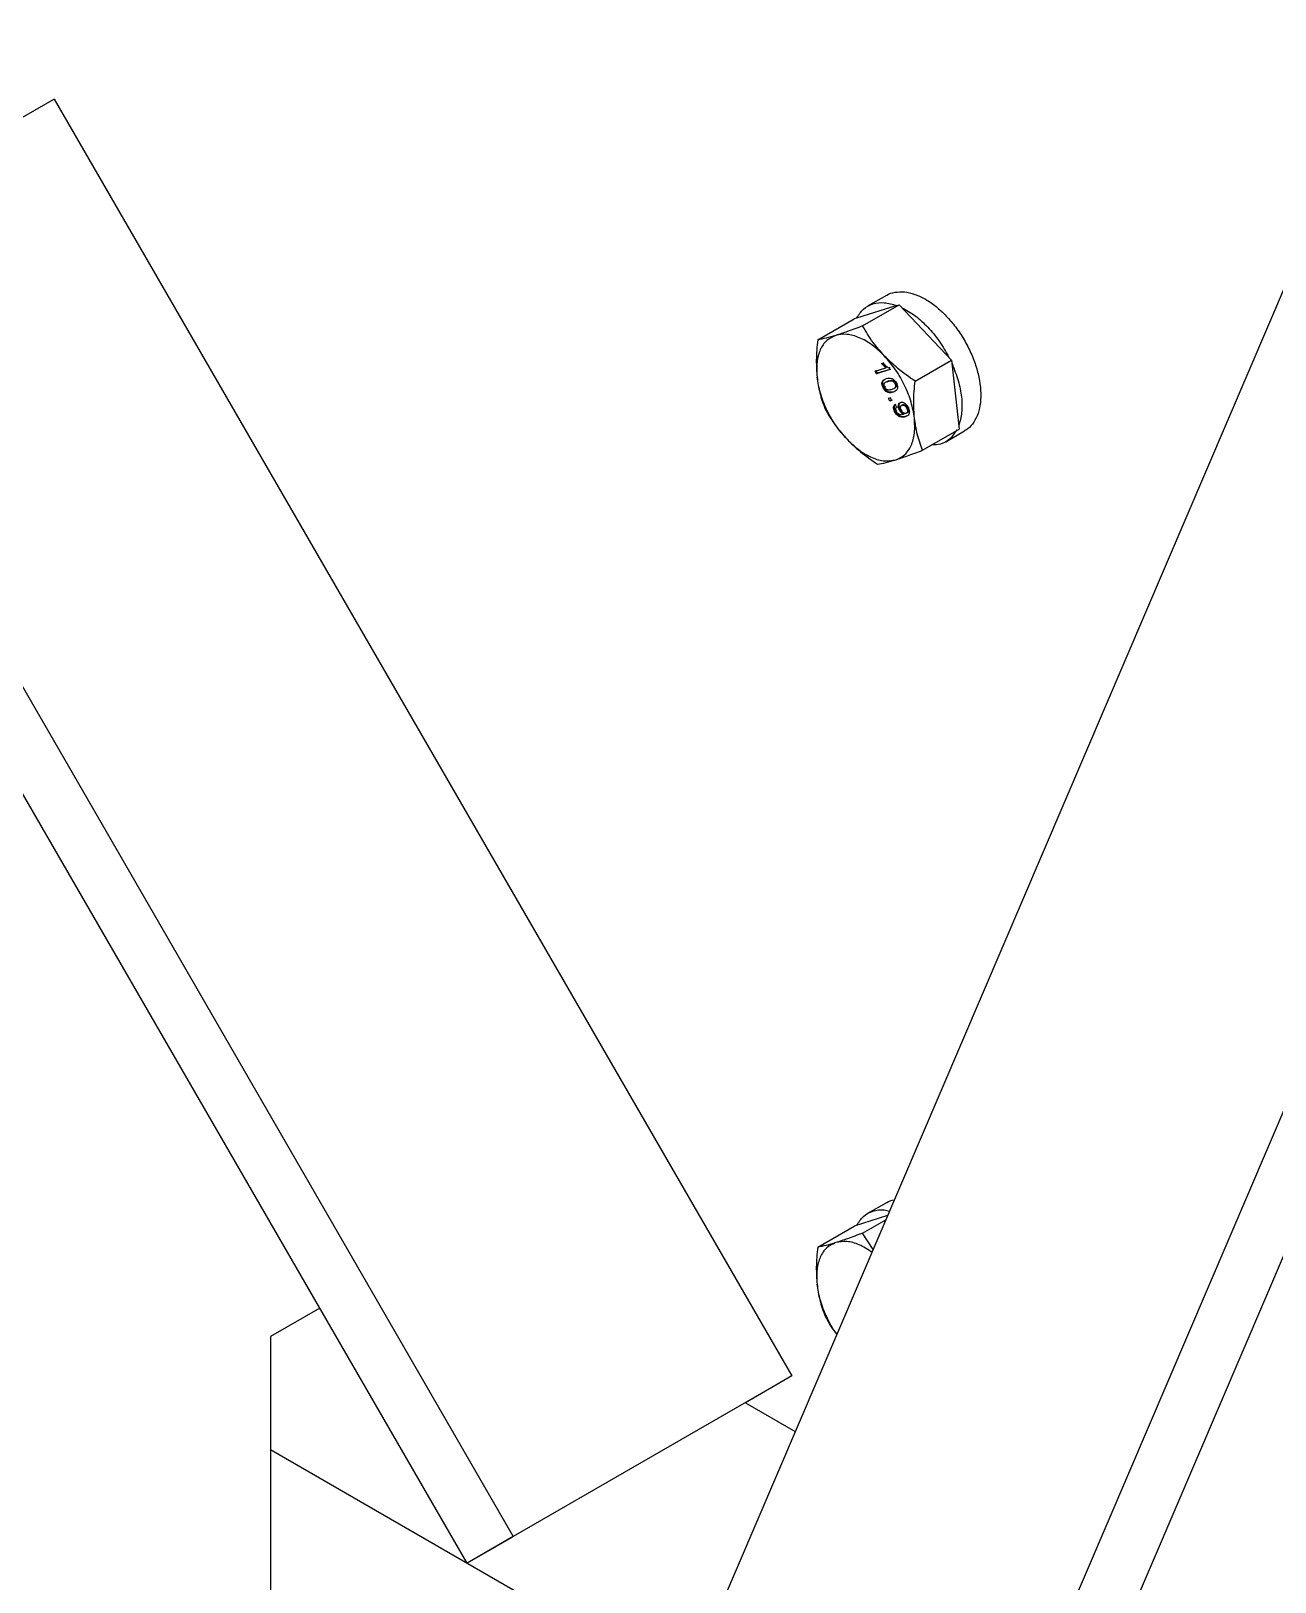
# Model space of a CAD drawing. Header units: millimetres. Extents: x 1293 to 41893, y 1011 to 26911.
# Drawn here: x 5891 to 6070.1, y 22001 to 22224.3 of the extents above; entities that cross this region are included whole.
import ezdxf

# ---------------------------------------------------------------- set-up
doc = ezdxf.new("R2010")
doc.units = ezdxf.units.MM
doc.header["$LTSCALE"] = 50
doc.layers.add('MAQUINAS', color=11, linetype='Continuous')

msp = doc.modelspace()

# ---------------------------------------------------------------- linework, layer by layer
at = {"layer": 'MAQUINAS', "linetype": 'Continuous', "lineweight": 25}
for p, q in [((6132.7749079, 22330.8997652), (5924.4564192, 21843.5410279)), ((5894.343107, 22214.5344665), (5854.2737227, 22191.4029033)), ((5894.343107, 22214.5344665), (6000.5097736, 22030.6484063)), ((5854.2737227, 22191.4029033), (5960.4403894, 22007.5168431)), ((5953.7737227, 22003.6670072), (5847.607056, 22187.5530674)), ((6014.1424797, 22186.2489754), (6011.4366177, 22184.6869146)), ((6009.8553253, 22182.9960754), (6009.5162801, 22182.8904283)), ((6015.6473304, 22184.8008741), (6009.8553253, 22182.9960754)), ((6010.7253813, 22181.8694138), (6015.9863755, 22184.9065211)), ((6015.6473304, 22184.8008741), (6015.9863755, 22184.9065211)), ((6015.9863755, 22184.9065211), (6023.534589, 22176.954184)), ((6004.2552859, 22179.853321), (6009.5162801, 22182.8904283)), ((6013.4248354, 22176.4456405), (6013.6516163, 22176.5163058)), ((6013.4248354, 22176.4456405), (6013.5426865, 22176.5136746)), ((6014.0485837, 22175.8256965), (6013.4248354, 22176.4456405)), ((6014.1664348, 22175.8937305), (6013.5426865, 22176.5136746)), ((6013.6516163, 22176.5163058), (6013.7694674, 22176.5843399)), ((6018.2735948, 22173.9170767), (6023.534589, 22176.954184)), ((6023.534589, 22176.954184), (6024.6127072, 22166.9857541)), ((6012.5533675, 22175.3597846), (6014.0485837, 22175.8256965)), ((6012.5533675, 22175.3597846), (6012.6712186, 22175.4278186)), ((6012.7427279, 22174.9663979), (6012.5533675, 22175.3597846)), ((6012.860579, 22175.0344319), (6012.6712186, 22175.4278186)), ((6014.6615246, 22175.5642982), (6012.7427279, 22174.9663979)), ((6012.7427279, 22174.9663979), (6012.860579, 22175.0344319)), ((6014.6273159, 22175.5849501), (6012.860579, 22175.0344319)), ((6014.0485837, 22175.8256965), (6014.1664348, 22175.8937305)), ((6014.1624586, 22174.2778092), (6014.2803097, 22174.3458432)), ((6014.657475, 22175.8855749), (6014.5396238, 22175.8175409)), ((6014.5396238, 22175.8175409), (6014.6615246, 22175.5642982)), ((6014.6615246, 22175.5642982), (6014.7793757, 22175.6323323)), ((6013.5199127, 22173.7347627), (6013.6377639, 22173.8027967)), ((6013.7827812, 22173.0598332), (6013.66493, 22172.9917992)), ((6014.0041808, 22173.1288217), (6013.8863297, 22173.0607877)), ((6014.1845554, 22173.8372191), (6014.0667042, 22173.7691851)), ((6014.1964451, 22173.815641), (6014.4704389, 22173.952696)), ((6014.4704389, 22173.952696), (6014.3525877, 22173.884662)), ((6015.0569385, 22173.8998558), (6015.1747896, 22173.9678898)), ((6015.2072033, 22172.8208844), (6015.3250544, 22172.8889184)), ((6015.5027071, 22173.6007131), (6015.3848559, 22173.5326791)), ((6015.6083267, 22173.5973649), (6015.7261778, 22173.6653989)), ((6014.4469717, 22171.4259179), (6014.6929712, 22171.5025718)), ((6014.4469717, 22171.4259179), (6014.5648228, 22171.4939519)), ((6014.6363321, 22171.0325312), (6014.4469717, 22171.4259179)), ((6014.8823317, 22171.1091851), (6014.6363321, 22171.0325312)), ((6014.6363321, 22171.0325312), (6014.7541832, 22171.1005652)), ((6014.6929712, 22171.5025718), (6014.8108224, 22171.5706058)), ((6014.6929712, 22171.5025718), (6014.8823317, 22171.1091851)), ((6014.8692255, 22171.1364126), (6014.7541832, 22171.1005652)), ((6015.0001828, 22171.1772191), (6014.8823317, 22171.1091851)), ((6015.3227213, 22169.5478218), (6015.4405724, 22169.6158558)), ((6015.4067079, 22170.5487549), (6015.5245591, 22170.6167889)), ((6015.4067079, 22170.5487549), (6015.6206683, 22170.1630336)), ((6015.5538848, 22169.5965263), (6015.671736, 22169.6645603)), ((6015.6206683, 22170.1630336), (6015.7385195, 22170.2310676)), ((6016.0038274, 22169.778434), (6016.1216785, 22169.846468)), ((6016.2022611, 22170.8418898), (6016.3201123, 22170.9099238)), ((6016.239418, 22170.3464081), (6016.2347009, 22170.343685)), ((6016.2829227, 22169.7275625), (6016.4007739, 22169.7955965)), ((6016.4964039, 22170.5124649), (6016.3785528, 22170.4444309)), ((6017.2173065, 22170.0387197), (6017.0994553, 22169.9706857)), ((6017.2918591, 22170.0999115), (6017.4097103, 22170.1679455)), ((6016.5466193, 22169.137505), (6016.6644704, 22169.205539)), ((6016.5466193, 22169.137505), (6016.5926253, 22169.1539611)), ((6016.5926253, 22169.1539611), (6016.7104764, 22169.2219951)), ((6016.6644704, 22169.205539), (6016.7104764, 22169.2219951)), ((6017.0829352, 22169.3380539), (6016.965084, 22169.2700199)), ((6017.1193497, 22169.3668708), (6017.2372009, 22169.4349048)), ((6019.351713, 22163.9486468), (6024.6127072, 22166.9857541)), ((6022.6923696, 22165.1892679), (6025.3982315, 22166.7513287)), ((5959.5207759, 21807.2682517), (6085.1865547, 22101.2619135)), ((6090.8710802, 22093.7930592), (5971.3058889, 21814.0716526)), ((6014.3026873, 22053.7353511), (6009.5162801, 22052.2438984)), ((6014.1424797, 22055.6024455), (6011.4366177, 22054.0403847)), ((6004.2552859, 22049.2067911), (6009.5162801, 22052.2438984)), ((6010.7253813, 22051.2228839), (6014.0488386, 22053.1414749)), ((6012.2214822, 22048.8663955), (6010.7253813, 22051.2228839)), ((5932.5622371, 22040.4063779), (5925.4894393, 22036.3233387)), ((5925.4894393, 22036.3233387), (5925.4894393, 21998.2207548)), ((6000.5097736, 22030.6484063), (5960.4403894, 22007.5168431)), ((6000.5097736, 22030.6484063), (5993.843107, 22026.7985704)), ((5993.843107, 22026.7985704), (6001.0182114, 22022.6564708)), ((5985.1571646, 21985.5497319), (5925.4894393, 22019.9951765)), ((5960.4403894, 22007.5168431), (5953.7737227, 22003.6670072)), ((5960.2388552, 22007.3992488), (5953.7737227, 22003.6670072))]:
    msp.add_line(p, q, dxfattribs=at)
for points in [[(6009.8553253, 22182.9960754), (6010.1631472, 22183.4593132), (6010.7787912, 22184.3857888), (6012.1689232, 22185.1083909), (6013.801356, 22185.3276252), (6015.0320056, 22184.9764578), (6015.6473304, 22184.8008741)], [(6016.381916, 22184.4898037), (6017.0165057, 22184.1360941), (6018.2856851, 22183.4286748), (6020.1245203, 22181.7394846), (6021.8119028, 22179.713667), (6022.6966666, 22178.1518233), (6023.1390485, 22177.3709014)], [(6006.8587713, 22180.4967743), (6006.397938, 22180.2851785), (6005.4762713, 22179.8619869), (6004.5691837, 22178.4926488), (6004.0569488, 22176.7073181), (6004.1275047, 22175.2387813), (6004.1627827, 22174.5045129)], [(6013.8679257, 22177.5286521), (6013.2793066, 22178.0904984), (6012.1020682, 22179.2141911), (6010.2288599, 22180.2562136), (6008.4120488, 22180.7767802), (6007.3765305, 22180.5901096), (6006.8587713, 22180.4967743)], [(6018.1810916, 22168.5682686), (6018.0533057, 22169.3417107), (6017.7977341, 22170.888595), (6016.8316133, 22173.2999555), (6015.5270371, 22175.6058528), (6014.4209629, 22176.887719), (6013.8679257, 22177.5286521)], [(6023.5910844, 22176.4318196), (6023.9178521, 22175.6148721), (6024.5713876, 22173.9809772), (6025.0200908, 22171.569185), (6025.0750404, 22169.3241331), (6024.7291547, 22168.1134567), (6024.5562118, 22167.5081185)], [(6008.4759486, 22165.5441294), (6007.9229114, 22166.1850625), (6006.8168372, 22167.4669287), (6005.512261, 22169.772826), (6004.5461402, 22172.1841865), (6004.2905686, 22173.7310708), (6004.1627827, 22174.5045129)], [(6015.485103, 22162.5760073), (6015.9459363, 22162.7876031), (6016.8676031, 22163.2107947), (6017.7746906, 22164.5801327), (6018.2869255, 22166.3654634), (6018.2163696, 22167.8340002), (6018.1810916, 22168.5682686)], [(6008.4759486, 22165.5441294), (6009.0645678, 22164.9822831), (6010.2418061, 22163.8585904), (6012.1150144, 22162.8165679), (6013.9318255, 22162.2960013), (6014.9673438, 22162.482672), (6015.485103, 22162.5760073)], [(6006.8587713, 22049.8502443), (6006.397938, 22049.6386486), (6005.4762713, 22049.215457), (6004.5691837, 22047.8461189), (6004.0569488, 22046.0607882), (6004.1275047, 22044.5922514), (6004.1627827, 22043.857983)]]:
    msp.add_open_spline(points, degree=3, dxfattribs=at)
for points, knots in [([(6014.1476058, 22186.2410531), (6014.1630166, 22186.2535513), (6014.5066255, 22186.5322193), (6015.3799694, 22186.7422536), (6016.7297683, 22186.8186352), (6018.2185698, 22186.468484), (6019.7586326, 22185.7564043), (6021.3009492, 22184.695226), (6022.7855356, 22183.3283349), (6024.1574847, 22181.7058627), (6025.365323, 22179.8887507), (6026.3639132, 22177.9449033), (6027.1159287, 22175.9469799), (6027.5931267, 22173.9699179), (6027.7781099, 22172.0868372), (6027.6622785, 22170.3712366), (6027.2562402, 22168.8758128), (6026.5517601, 22167.6992886), (6025.9079803, 22166.9945702), (6025.4512293, 22166.8056256), (6025.3841724, 22166.7778861)], [0, 0, 0, 0, 0.0028951126, 0.0645510752, 0.1262070378, 0.1878630004, 0.249518963, 0.3111749256, 0.3728308882, 0.4344868507, 0.4961428133, 0.5577987759, 0.6194547385, 0.6811107011, 0.7427666637, 0.8044226263, 0.8660785889, 0.9277345515, 0.9893905141, 1, 1, 1, 1]), ([(6010.7253813, 22181.8694138), (6009.9714403, 22181.584404), (6008.5563085, 22181.0494466), (6007.3993404, 22180.672769), (6006.8587713, 22180.4967743)], [0, 0, 0, 0, 0.5327709195, 1, 1, 1, 1]), ([(6013.8679257, 22177.5286521), (6013.2988704, 22178.1745325), (6012.0809339, 22179.5568959), (6011.1965535, 22181.0656131), (6010.7253813, 22181.8694138)], [0, 0, 0, 0, 0.46722908045, 1, 1, 1, 1]), ([(6004.2552859, 22179.853321), (6004.1610119, 22178.8733263), (6003.9840616, 22177.0338966), (6004.1058702, 22175.3099779), (6004.1627827, 22174.5045129)], [0, 0, 0, 0, 0.5327709195, 1, 1, 1, 1]), ([(6006.8587713, 22180.4967743), (6006.3750548, 22180.3535998), (6005.3397671, 22180.0471668), (6004.6322373, 22179.9206993), (6004.2552859, 22179.853321)], [0, 0, 0, 0, 0.4672290805, 1, 1, 1, 1]), ([(6013.6516163, 22176.5163058), (6013.7936596, 22176.3636366), (6014.0772553, 22176.0588259), (6014.385679, 22175.8978764), (6014.5396238, 22175.8175409)], [0, 0, 0, 0, 0.50086573232, 1, 1, 1, 1]), ([(6018.2735948, 22173.9170767), (6017.4254329, 22174.5032459), (6015.8334507, 22175.6034732), (6014.4938337, 22176.915592), (6013.8679257, 22177.5286521)], [0, 0, 0, 0, 0.5327709195, 1, 1, 1, 1]), ([(6004.1627827, 22174.5045129), (6004.2765479, 22173.7318683), (6004.5200369, 22172.0781942), (6005.0506884, 22170.6472543), (6005.3334041, 22169.8848911)], [0, 0, 0, 0, 0.4672290805, 1, 1, 1, 1]), ([(6013.5199127, 22173.7347627), (6013.5514536, 22173.8095804), (6013.6145814, 22173.959325), (6013.8304615, 22174.1508508), (6014.0296655, 22174.227028), (6014.1624586, 22174.2778092)], [0, 0, 0, 0, 0.249753552, 0.499871473, 1, 1, 1, 1]), ([(6013.6377639, 22173.8027967), (6013.6689606, 22173.8782384), (6013.7313995, 22174.0292318), (6013.842759, 22174.1187206), (6013.8984794, 22174.1634976)], [0, 0, 0, 0, 0.4996355373, 1, 1, 1, 1]), ([(6014.1624586, 22174.2778092), (6014.2732374, 22174.3069243), (6014.4945218, 22174.3650828), (6014.8136799, 22174.3494275), (6015.0876974, 22174.2336281), (6015.292881, 22174.0749231), (6015.4732363, 22173.8550036), (6015.5632668, 22173.6833012), (6015.6083267, 22173.5973649)], [0, 0, 0, 0, 0.2504817087, 0.50034559577, 0.63170490566, 0.75022113881, 0.87498669951, 1, 1, 1, 1]), ([(6014.4704389, 22173.952696), (6014.5784418, 22173.9811548), (6014.7404368, 22174.0238405), (6014.9777991, 22174.0345074), (6015.1091838, 22173.9900762), (6015.1747896, 22173.9678898)], [0, 0, 0, 0, 0.5003723119, 0.7505151407, 1, 1, 1, 1]), ([(6013.66493, 22172.9917992), (6013.6090814, 22173.1236275), (6013.5252015, 22173.3216224), (6013.5029871, 22173.5407143), (6013.505708, 22173.6564148), (6013.5151779, 22173.7086471), (6013.5199127, 22173.7347627)], [0, 0, 0, 0, 0.4987953461, 0.7491482596, 0.8745764119, 1, 1, 1, 1]), ([(6013.7827812, 22173.0598332), (6013.7274126, 22173.1913313), (6013.6442537, 22173.3888303), (6013.6154934, 22173.641541), (6013.6303402, 22173.7490437), (6013.6377639, 22173.8027967)], [0, 0, 0, 0, 0.49903631309, 0.7495101716, 1, 1, 1, 1]), ([(6015.1092607, 22172.3108758), (6014.9986213, 22172.2816792), (6014.7776096, 22172.2233564), (6014.4612657, 22172.2399499), (6014.1881839, 22172.3536876), (6013.9824144, 22172.5103775), (6013.7996794, 22172.7342809), (6013.7098749, 22172.9059055), (6013.66493, 22172.9917992)], [0, 0, 0, 0, 0.2504758129, 0.5003473544, 0.6257683408, 0.7501761831, 0.8749696966, 1, 1, 1, 1]), ([(6015.2271118, 22172.3789098), (6015.1164723, 22172.3497032), (6014.8954602, 22172.2913605), (6014.578901, 22172.3080899), (6014.3057815, 22172.4216877), (6014.1000699, 22172.5787021), (6013.917529, 22172.8023041), (6013.8277255, 22172.9739359), (6013.7827812, 22173.0598332)], [0, 0, 0, 0, 0.25047150777, 0.5003387545, 0.62618806136, 0.75018047702, 0.87497184564, 1, 1, 1, 1]), ([(6013.8863297, 22173.0607877), (6013.8601874, 22173.1246633), (6013.8078885, 22173.2524499), (6013.8027735, 22173.4305303), (6013.8365986, 22173.5785381), (6014.003578, 22173.7676892), (6014.197488, 22173.8326794), (6014.3525877, 22173.884662)], [0, 0, 0, 0, 0.1246963828, 0.2494616582, 0.3744323466, 0.4996371137, 1, 1, 1, 1]), ([(6014.920669, 22172.704502), (6014.7625287, 22172.6586978), (6014.5648214, 22172.6014333), (6014.2830106, 22172.651984), (6014.1340702, 22172.7418073), (6013.9891994, 22172.8772018), (6013.9206097, 22172.99961), (6013.8863297, 22173.0607877)], [0, 0, 0, 0, 0.5004095025, 0.6256126137, 0.7505796735, 0.875343692, 1, 1, 1, 1]), ([(6014.3525877, 22173.884662), (6014.4605906, 22173.9131208), (6014.6225856, 22173.9558065), (6014.8599479, 22173.9664734), (6014.9913326, 22173.9220422), (6015.0569385, 22173.8998558)], [0, 0, 0, 0, 0.50037231189, 0.75051514073, 1, 1, 1, 1]), ([(6015.3848559, 22173.5326791), (6015.4113791, 22173.468735), (6015.4644243, 22173.3408498), (6015.4723949, 22173.1604652), (6015.4359179, 22173.0142389), (6015.2716559, 22172.8210579), (6015.0766508, 22172.7563005), (6014.920669, 22172.704502)], [0, 0, 0, 0, 0.1247447425, 0.2494837578, 0.3744708184, 0.4996480989, 1, 1, 1, 1]), ([(6015.0569385, 22173.8998558), (6015.0884025, 22173.8803775), (6015.1513102, 22173.8414335), (6015.24183, 22173.7553732), (6015.3231788, 22173.6509244), (6015.3642944, 22173.5720989), (6015.3848559, 22173.5326791)], [0, 0, 0, 0, 0.2501584562, 0.5001555724, 0.7500324303, 1, 1, 1, 1]), ([(6015.6083267, 22173.5973649), (6015.6466574, 22173.5093734), (6015.7232873, 22173.3334625), (6015.7754787, 22173.0692749), (6015.7587108, 22172.8383211), (6015.5836803, 22172.5051862), (6015.3199836, 22172.3971826), (6015.1092607, 22172.3108758)], [0, 0, 0, 0, 0.125373348, 0.2506437386, 0.375697515, 0.5011131747, 1, 1, 1, 1]), ([(6015.1747896, 22173.9678898), (6015.206236, 22173.9484056), (6015.2691085, 22173.9094498), (6015.3598923, 22173.823478), (6015.4268681, 22173.7361302), (6015.4730027, 22173.6601112), (6015.4928054, 22173.6205129), (6015.5027071, 22173.6007131)], [0, 0, 0, 0, 0.2500549443, 0.4999486155, 0.749722078, 0.8748570557, 1, 1, 1, 1]), ([(6015.5027071, 22173.6007131), (6015.5292151, 22173.5367941), (6015.58223, 22173.408959), (6015.590428, 22173.2281978), (6015.553085, 22173.0834062), (6015.4623245, 22172.9661037), (6015.3685104, 22172.9313515), (6015.3129812, 22172.9107814)], [0, 0, 0, 0, 0.1831229089, 0.3662374103, 0.5497160376, 0.733473904, 1, 1, 1, 1]), ([(6018.1810916, 22168.5682686), (6018.1241791, 22169.3737336), (6018.0023704, 22171.0976523), (6018.1793208, 22172.937082), (6018.2735948, 22173.9170767)], [0, 0, 0, 0, 0.4672290805, 1, 1, 1, 1]), ([(6005.3334041, 22169.8848911), (6005.8045763, 22169.0810905), (6006.6889567, 22167.5723732), (6007.9068932, 22166.1900098), (6008.4759486, 22165.5441294)], [0, 0, 0, 0, 0.5327709195, 1, 1, 1, 1]), ([(6015.3227213, 22169.5478218), (6015.2760645, 22169.6567016), (6015.2059057, 22169.8204262), (6015.1700668, 22170.033419), (6015.1698227, 22170.2283808), (6015.2372133, 22170.4285808), (6015.3501503, 22170.5086547), (6015.4067079, 22170.5487549)], [0, 0, 0, 0, 0.2498594906, 0.3757183909, 0.500481002, 0.7498462328, 1, 1, 1, 1]), ([(6015.4405724, 22169.6158558), (6015.3939179, 22169.7247347), (6015.3237181, 22169.8885617), (6015.2878995, 22170.1015582), (6015.287705, 22170.2964864), (6015.3550627, 22170.4966162), (6015.4680009, 22170.5766892), (6015.5245591, 22170.6167889)], [0, 0, 0, 0, 0.2498591948, 0.3759561592, 0.5004815934, 0.749846529, 1, 1, 1, 1]), ([(6016.865395, 22168.7865649), (6016.7477612, 22168.7553956), (6016.5128935, 22168.693163), (6016.1705659, 22168.7215141), (6015.8776422, 22168.8634396), (6015.6619114, 22169.040758), (6015.4675814, 22169.2741364), (6015.3710216, 22169.4565678), (6015.3227213, 22169.5478218)], [0, 0, 0, 0, 0.2504849429, 0.5001185141, 0.6278991852, 0.7500923696, 0.8749936752, 1, 1, 1, 1]), ([(6016.9832461, 22168.8545989), (6016.8656121, 22168.82343), (6016.6307441, 22168.7611979), (6016.2883423, 22168.7895516), (6015.9954055, 22168.9315295), (6015.7796899, 22169.10888), (6015.5854324, 22169.3421705), (6015.4888726, 22169.5246018), (6015.4405724, 22169.6158558)], [0, 0, 0, 0, 0.2504849259, 0.5001184801, 0.6280398823, 0.7500923866, 0.8749936837, 1, 1, 1, 1]), ([(6015.6206683, 22170.1630336), (6015.5859468, 22170.1354223), (6015.5232395, 22170.0855562), (6015.4764202, 22169.9797894), (6015.4705616, 22169.8761379), (6015.4840861, 22169.7848839), (6015.5113309, 22169.6899415), (6015.5397008, 22169.6276634), (6015.5538848, 22169.5965263)], [0, 0, 0, 0, 0.2764767993, 0.4993179598, 0.6237184282, 0.7494961879, 0.8747561628, 1, 1, 1, 1]), ([(6015.5538848, 22169.5965263), (6015.5851461, 22169.538267), (6015.6476425, 22169.4217973), (6015.7754945, 22169.2756563), (6015.9157814, 22169.1696088), (6016.1909671, 22169.0818533), (6016.388613, 22169.1127805), (6016.5466193, 22169.137505)], [0, 0, 0, 0, 0.1252073258, 0.2503100191, 0.3753386279, 0.5006201474, 1, 1, 1, 1]), ([(6016.0038274, 22169.778434), (6015.9763506, 22169.8405619), (6015.9214157, 22169.9647757), (6015.8753919, 22170.1517005), (6015.8603575, 22170.3281645), (6015.8772975, 22170.4858044), (6015.9227291, 22170.6205806), (6016.0187912, 22170.7616516), (6016.1290206, 22170.809859), (6016.2022611, 22170.8418898)], [0, 0, 0, 0, 0.1250740585, 0.2500636243, 0.3732612247, 0.5001992382, 0.6242961009, 0.7503685137, 1, 1, 1, 1]), ([(6016.1216785, 22169.846468), (6016.1074178, 22169.8773483), (6016.0788952, 22169.9391111), (6016.0325036, 22170.06432), (6015.992884, 22170.2197918), (6015.9783672, 22170.3962108), (6015.9948839, 22170.5544238), (6016.0416426, 22170.6871356), (6016.1006829, 22170.7865858), (6016.159034, 22170.8156623), (6016.1815745, 22170.8268943)], [0, 0, 0, 0, 0.0754695938, 0.1509450716, 0.3015784561, 0.4503125771, 0.603033998, 0.7528546861, 0.9045299868, 1, 1, 1, 1]), ([(6016.5926253, 22169.1539611), (6016.5371179, 22169.1835054), (6016.4257543, 22169.2427796), (6016.2643284, 22169.3916212), (6016.1151094, 22169.5694899), (6016.040866, 22169.7088899), (6016.0038274, 22169.778434)], [0, 0, 0, 0, 0.2489431768, 0.4994502947, 0.7502849385, 1, 1, 1, 1]), ([(6016.7104764, 22169.2219951), (6016.6548338, 22169.2516203), (6016.5429023, 22169.3112147), (6016.3813051, 22169.4606289), (6016.2323648, 22169.6385121), (6016.1585362, 22169.7772203), (6016.1216785, 22169.846468)], [0, 0, 0, 0, 0.24954045911, 0.5019797072, 0.75137177365, 1, 1, 1, 1]), ([(6016.2829227, 22169.7275625), (6016.2478898, 22169.8095813), (6016.1954007, 22169.9324681), (6016.1722636, 22170.0914415), (6016.1765716, 22170.199024), (6016.2014421, 22170.2914934), (6016.2592875, 22170.3899913), (6016.3309517, 22170.422703), (6016.3785528, 22170.4444309)], [0, 0, 0, 0, 0.2495205461, 0.3738507838, 0.4998887841, 0.6240955932, 0.7503154422, 1, 1, 1, 1]), ([(6016.2022611, 22170.8418898), (6016.2879608, 22170.8583406), (6016.4170763, 22170.8831255), (6016.6178674, 22170.8221923), (6016.7726638, 22170.7378735), (6016.9236022, 22170.6188071), (6017.1155101, 22170.4190133), (6017.2212058, 22170.227758), (6017.2918591, 22170.0999115)], [0, 0, 0, 0, 0.2498688585, 0.3764535287, 0.5003476657, 0.6272386366, 0.7508240847, 1, 1, 1, 1]), ([(6016.965084, 22169.2700199), (6016.9115202, 22169.2591826), (6016.8304764, 22169.2427853), (6016.7054313, 22169.2754481), (6016.6080503, 22169.3262999), (6016.5134171, 22169.4003297), (6016.3931497, 22169.5268406), (6016.3271011, 22169.6471141), (6016.2829227, 22169.7275625)], [0, 0, 0, 0, 0.24997649069, 0.37822216716, 0.50034233219, 0.62745243069, 0.75081109269, 1, 1, 1, 1]), ([(6016.3785528, 22170.4444309), (6016.4349445, 22170.4554438), (6016.5475795, 22170.4774405), (6016.7210407, 22170.4078784), (6016.8546205, 22170.3094343), (6016.982573, 22170.1799709), (6017.0524325, 22170.0548831), (6017.0994553, 22169.9706857)], [0, 0, 0, 0, 0.25025039885, 0.49984175184, 0.62957629766, 0.75066535386, 1, 1, 1, 1]), ([(6016.4964039, 22170.5124649), (6016.5527955, 22170.5234782), (6016.6654302, 22170.5454759), (6016.8388138, 22170.4759399), (6016.9723939, 22170.3775401), (6017.1003682, 22170.2480994), (6017.1702829, 22170.122916), (6017.2173065, 22170.0387197)], [0, 0, 0, 0, 0.250250228, 0.4998414106, 0.6292883971, 0.7506655241, 1, 1, 1, 1]), ([(6017.2918591, 22170.0999115), (6017.3289242, 22170.0140604), (6017.403043, 22169.8423839), (6017.4521553, 22169.5863132), (6017.4530404, 22169.353022), (6017.3797302, 22169.0961189), (6017.1766217, 22168.896287), (6016.9693152, 22168.8232017), (6016.865395, 22168.7865649)], [0, 0, 0, 0, 0.1250635897, 0.2500895576, 0.3751100052, 0.5001693996, 0.7494409524, 1, 1, 1, 1]), ([(6017.0994553, 22169.9706857), (6017.1340879, 22169.8868861), (6017.1858439, 22169.7616534), (6017.1997627, 22169.6035586), (6017.1874616, 22169.499575), (6017.1550146, 22169.4117711), (6017.0881496, 22169.3215784), (6017.0142099, 22169.2906013), (6016.965084, 22169.2700199)], [0, 0, 0, 0, 0.2490168506, 0.3721383925, 0.4993654558, 0.6235619335, 0.7498926933, 1, 1, 1, 1]), ([(6017.2173065, 22170.0387197), (6017.2519411, 22169.9549192), (6017.3036592, 22169.8297842), (6017.3176076, 22169.6716882), (6017.3053508, 22169.5677679), (6017.2729039, 22169.4798768), (6017.2060665, 22169.3896398), (6017.132061, 22169.3586352), (6017.0829352, 22169.3380539)], [0, 0, 0, 0, 0.249017166, 0.3718446562, 0.4993648037, 0.6232259432, 0.7498923764, 1, 1, 1, 1]), ([(6019.351713, 22163.9486468), (6019.0689973, 22164.71101), (6018.5383458, 22166.1419498), (6018.2948568, 22167.795624), (6018.1810916, 22168.5682686)], [0, 0, 0, 0, 0.5327709195, 1, 1, 1, 1]), ([(6008.4759486, 22165.5441294), (6009.1018565, 22164.9310694), (6010.4414735, 22163.6189506), (6012.0334558, 22162.5187232), (6012.8816176, 22161.932554)], [0, 0, 0, 0, 0.4672290805, 1, 1, 1, 1]), ([(6024.2736621, 22166.8801071), (6023.9644437, 22166.4210532), (6023.3460069, 22165.5029456), (6022.0856391, 22164.7800017), (6021.1043527, 22164.734982), (6020.6801183, 22164.7155189)], [0, 0, 0, 0, 0.3621127876, 0.7242255753, 1, 1, 1, 1]), ([(6015.485103, 22162.5760073), (6016.0256721, 22162.752002), (6017.1826402, 22163.1286796), (6018.5977719, 22163.6636371), (6019.351713, 22163.9486468)], [0, 0, 0, 0, 0.4672290805, 1, 1, 1, 1]), ([(6012.8816176, 22161.932554), (6013.258569, 22161.9999323), (6013.9660988, 22162.1263998), (6015.0013865, 22162.4328329), (6015.485103, 22162.5760073)], [0, 0, 0, 0, 0.5327709195, 1, 1, 1, 1]), ([(6014.1476058, 22055.5945232), (6014.1630052, 22055.6070477), (6014.4752071, 22055.860966), (6014.8866765, 22055.940819), (6015.27785, 22056.0167332)], [0, 0, 0, 0, 0.0493252977, 1, 1, 1, 1]), ([(6009.8553253, 22052.3495455), (6010.1627836, 22052.8140536), (6010.7777002, 22053.74307), (6012.173287, 22054.4466165), (6013.4691252, 22054.6811045), (6014.33132, 22054.4564911), (6014.5829175, 22054.3909466)], [0, 0, 0, 0, 0.29307882357, 0.58615764713, 0.8792364707, 1, 1, 1, 1]), ([(6010.7253813, 22051.2228839), (6009.9714403, 22050.9378741), (6008.5563085, 22050.4029167), (6007.3993404, 22050.0262391), (6006.8587713, 22049.8502443)], [0, 0, 0, 0, 0.5327709195, 1, 1, 1, 1]), ([(6004.2552859, 22049.2067911), (6004.1610119, 22048.2267964), (6003.9840616, 22046.3873667), (6004.1058702, 22044.663448), (6004.1627827, 22043.857983)], [0, 0, 0, 0, 0.5327709195, 1, 1, 1, 1]), ([(6006.8587713, 22049.8502443), (6006.3750548, 22049.7070699), (6005.3397671, 22049.4006369), (6004.6322373, 22049.2741694), (6004.2552859, 22049.2067911)], [0, 0, 0, 0, 0.4672290805, 1, 1, 1, 1]), ([(6012.0550987, 22048.4771433), (6011.4479784, 22048.8633029), (6010.2240211, 22049.6418023), (6008.4108658, 22050.1228554), (6007.3761361, 22049.9411147), (6006.8587713, 22049.8502443)], [0, 0, 0, 0, 0.3298143184, 0.6649071592, 1, 1, 1, 1]), ([(6007.0221709, 22036.7026657), (6006.9731021, 22036.7628469), (6006.387185, 22037.4814542), (6005.5272045, 22039.1424435), (6004.5424044, 22041.5336198), (6004.2893233, 22043.0831953), (6004.1627827, 22043.857983)], [0, 0, 0, 0, 0.0295663765, 0.353044251, 0.6765221255, 1, 1, 1, 1]), ([(6004.1627827, 22043.857983), (6004.2765479, 22043.0853384), (6004.5200369, 22041.4316643), (6005.0506884, 22040.0007244), (6005.3334041, 22039.2383612)], [0, 0, 0, 0, 0.4672290805, 1, 1, 1, 1]), ([(6005.3334041, 22039.2383612), (6005.7817037, 22038.4258962), (6006.2695713, 22037.5417209), (6006.9508331, 22036.7308048), (6007.0060863, 22036.665036)], [0, 0, 0, 0, 0.9188957719, 1, 1, 1, 1])]:
    msp.add_open_spline(points, degree=3, knots=knots, dxfattribs=at)

doc.saveas('drawing.dxf')
